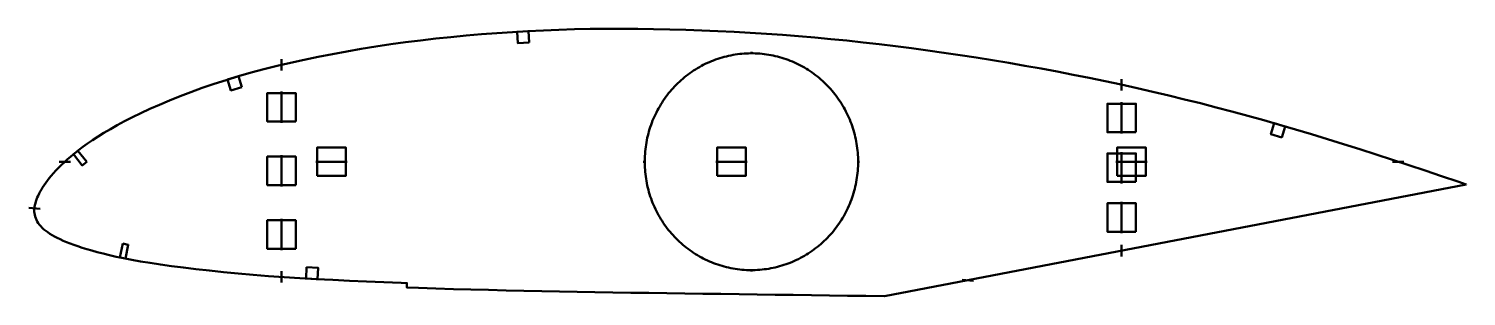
# Model space of a CAD drawing. Header units: metres. Extents: x -2 to 502, y 53 to 147.
import ezdxf

# ---------------------------------------------------------------- set-up
doc = ezdxf.new("R2010")
doc.units = ezdxf.units.M
doc.layers.add('Layer', color=1, linetype='Continuous', lineweight=50)

msp = doc.modelspace()

# ---------------------------------------------------------------- linework, layer by layer
at = {"layer": 'Layer'}
for p, q in [((251.25, 138.05), (251.25, 138.55)), ((86.25, 132.01), (86.25, 136.01)), ((381.25, 125.01), (381.25, 129.01)), ((86.25, 124.62), (86.25, 113.62)), ((381.25, 120.86), (381.25, 109.86)), ((86.25, 102.28), (86.25, 91.28)), ((381.25, 103.39), (381.25, 92.39)), ((12.18, 100), (8.18, 100)), ((109.31, 100), (98.31, 100)), ((213.79, 100), (213.29, 100)), ((249.75, 100), (238.75, 100)), ((288.71, 100), (289.21, 100)), ((390.19, 100), (379.19, 100)), ((476.32, 100), (480.32, 100)), ((381.25, 85.92), (381.25, 74.92)), ((1.5, 83.45), (-2.49, 83.76)), ((86.25, 79.94), (86.25, 68.94)), ((381.25, 70.77), (381.25, 66.77)), ((86.25, 61.55), (86.25, 57.55)), ((251.25, 61.95), (251.25, 61.45)), ((325.21, 58.54), (329.2, 58.24))]:
    msp.add_line(p, q, dxfattribs=at)
for points in [[(502.25, 92.01), (502.25, 92.01), (499.34, 93), (493.58, 94.95), (487.82, 96.88), (482.07, 98.78), (476.32, 100.65), (470.57, 102.51), (464.83, 104.35), (459.14, 106.15), (453.48, 107.91), (447.86, 109.63), (442.26, 111.31), (436.68, 112.94), (431.12, 114.53), (425.55, 116.08), (420, 117.6), (414.45, 119.07), (408.91, 120.5), (403.36, 121.88), (397.8, 123.23), (392.23, 124.54), (386.65, 125.82), (381.05, 127.05), (375.45, 128.25), (369.85, 129.42), (364.23, 130.54), (358.59, 131.63), (352.94, 132.68), (347.27, 133.7), (341.59, 134.68), (335.9, 135.64), (330.21, 136.55), (324.53, 137.43), (318.84, 138.27), (313.16, 139.08), (307.49, 139.84), (301.82, 140.56), (296.15, 141.25), (290.48, 141.89), (284.81, 142.5), (279.15, 143.06), (273.49, 143.58), (267.83, 144.07), (262.17, 144.51), (256.5, 144.9), (250.83, 145.26), (245.17, 145.58), (239.5, 145.86), (233.85, 146.1), (228.2, 146.3), (222.56, 146.45), (216.93, 146.57), (211.32, 146.64), (205.73, 146.67), (200.17, 146.66), (194.65, 146.6), (189.16, 146.49), (183.69, 146.32), (178.23, 146.11), (172.77, 145.84), (167.32, 145.52), (161.89, 145.16), (156.48, 144.74), (151.09, 144.28), (145.72, 143.76), (140.39, 143.2), (135.08, 142.59), (129.82, 141.92), (124.59, 141.21), (119.41, 140.44), (114.28, 139.61), (109.18, 138.73), (104.11, 137.8), (99.11, 136.83), (94.2, 135.81), (89.39, 134.76), (84.69, 133.65), (80.07, 132.48), (75.55, 131.26), (71.12, 129.99), (66.79, 128.66), (62.56, 127.3), (58.45, 125.89), (54.47, 124.45), (50.63, 122.98), (46.93, 121.5), (43.41, 120.01), (40.06, 118.54), (36.91, 117.08), (33.95, 115.64), (31.18, 114.21), (28.59, 112.81), (26.18, 111.44), (23.93, 110.11), (21.84, 108.82), (19.92, 107.56), (18.13, 106.35), (16.49, 105.17), (14.97, 104.02), (13.56, 102.91), (12.25, 101.82), (11.04, 100.78), (9.91, 99.76), (8.87, 98.77), (7.91, 97.82), (7.02, 96.89), (6.2, 95.98), (5.43, 95.1), (4.72, 94.24), (4.07, 93.4), (3.47, 92.59), (2.91, 91.78), (2.39, 91), (1.93, 90.26), (1.51, 89.54), (1.13, 88.79), (0.78, 88.07), (0.48, 87.4), (0.22, 86.75), (0.01, 86.09), (-0.17, 85.43), (-0.32, 84.8), (-0.43, 84.18), (-0.5, 83.56), (-0.54, 83.01), (-0.54, 82.45), (-0.5, 81.89), (-0.41, 81.31), (-0.26, 80.73), (-0.06, 80.16), (0.18, 79.58), (0.48, 79.02), (0.84, 78.45), (1.26, 77.9), (1.73, 77.34), (2.26, 76.8), (2.84, 76.26), (3.48, 75.74), (4.16, 75.22), (4.91, 74.72), (5.72, 74.23), (6.6, 73.74), (7.54, 73.26), (8.56, 72.78), (9.64, 72.29), (10.79, 71.81), (12.03, 71.31), (13.34, 70.82), (14.74, 70.32), (16.25, 69.82), (17.88, 69.32), (19.65, 68.81), (21.55, 68.29), (23.6, 67.75), (25.82, 67.21), (28.22, 66.66), (30.82, 66.11), (33.65, 65.57), (36.74, 65.03), (40.09, 64.48), (43.72, 63.92), (47.62, 63.37), (51.79, 62.82), (56.23, 62.29), (60.92, 61.78), (65.86, 61.28), (71, 60.79), (76.29, 60.32), (81.67, 59.88), (87.15, 59.48), (92.73, 59.12), (98.44, 58.8), (104.25, 58.5), (110.14, 58.21), (116.11, 57.95), (122.16, 57.71), (128.27, 57.47), (130.32, 57.4), (130.26, 55.9), (134.35, 55.74), (140.49, 55.52), (146.63, 55.32), (152.78, 55.14), (158.97, 54.98), (165.18, 54.83), (171.4, 54.68), (177.62, 54.54), (183.83, 54.41), (190.06, 54.31), (196.31, 54.21), (202.59, 54.13), (208.89, 54.03), (215.2, 53.94), (221.52, 53.84), (227.85, 53.76), (234.2, 53.67), (240.55, 53.59), (246.9, 53.5), (253.26, 53.4), (259.61, 53.31), (265.96, 53.22), (272.31, 53.13), (278.67, 53.05), (285.02, 52.97), (291.38, 52.88), (298.02, 52.78), (502.25, 92.01)], [(288.71, 100), (288.71, 100.8), (288.68, 101.6), (288.64, 102.4), (288.58, 103.19), (288.51, 103.99), (288.42, 104.78), (288.31, 105.58), (288.19, 106.37), (288.05, 107.15), (287.89, 107.94), (287.72, 108.72), (287.53, 109.49), (287.32, 110.27), (287.1, 111.03), (286.87, 111.8), (286.62, 112.55), (286.35, 113.31), (286.07, 114.05), (285.77, 114.79), (285.45, 115.53), (285.12, 116.25), (284.78, 116.97), (284.42, 117.68), (284.05, 118.39), (283.66, 119.08), (283.26, 119.77), (282.84, 120.45), (282.41, 121.12), (281.97, 121.78), (281.51, 122.43), (281.04, 123.07), (280.56, 123.7), (280.06, 124.32), (279.55, 124.93), (279.03, 125.53), (278.49, 126.12), (277.95, 126.69), (277.39, 127.26), (276.82, 127.81), (276.24, 128.35), (275.65, 128.88), (275.05, 129.39), (274.43, 129.89), (273.81, 130.38), (273.17, 130.85), (272.53, 131.32), (271.88, 131.76), (271.22, 132.2), (270.55, 132.62), (269.87, 133.02), (269.18, 133.41), (268.49, 133.79), (267.78, 134.15), (267.07, 134.49), (266.36, 134.82), (265.63, 135.14), (264.9, 135.44), (264.17, 135.72), (263.42, 135.99), (262.68, 136.24), (261.92, 136.47), (261.17, 136.69), (260.41, 136.9), (259.64, 137.08), (258.87, 137.26), (258.1, 137.41), (257.32, 137.55), (256.55, 137.67), (255.77, 137.77), (254.98, 137.86), (254.2, 137.93), (253.41, 137.99), (252.63, 138.03), (251.84, 138.05), (251.05, 138.05), (250.27, 138.04), (249.48, 138.01), (248.69, 137.96), (247.91, 137.9), (247.13, 137.82), (246.34, 137.72), (245.56, 137.61), (244.79, 137.48), (244.01, 137.33), (243.24, 137.17), (242.48, 136.99), (241.71, 136.8), (240.95, 136.59), (240.2, 136.36), (239.45, 136.11), (238.7, 135.85), (237.97, 135.58), (237.23, 135.29), (236.51, 134.98), (235.78, 134.66), (235.07, 134.32), (234.36, 133.97), (233.67, 133.6), (232.97, 133.22), (232.29, 132.82), (231.62, 132.41), (230.95, 131.98), (230.29, 131.54), (229.65, 131.09), (229.01, 130.62), (228.38, 130.14), (227.76, 129.64), (227.15, 129.13), (226.55, 128.61), (225.97, 128.08), (225.39, 127.53), (224.83, 126.98), (224.28, 126.41), (223.74, 125.83), (223.21, 125.23), (222.69, 124.63), (222.19, 124.01), (221.7, 123.39), (221.22, 122.75), (220.76, 122.11), (220.31, 121.45), (219.87, 120.79), (219.45, 120.11), (219.04, 119.43), (218.64, 118.74), (218.26, 118.04), (217.9, 117.33), (217.55, 116.61), (217.21, 115.89), (216.89, 115.16), (216.58, 114.42), (216.29, 113.68), (216.02, 112.93), (215.76, 112.18), (215.51, 111.42), (215.28, 110.65), (215.07, 109.88), (214.88, 109.11), (214.69, 108.33), (214.53, 107.55), (214.38, 106.76), (214.25, 105.97), (214.14, 105.18), (214.04, 104.39), (213.95, 103.59), (213.89, 102.8), (213.84, 102), (213.81, 101.2), (213.79, 100.4), (213.79, 99.6), (213.81, 98.8), (213.84, 98), (213.89, 97.2), (213.95, 96.41), (214.04, 95.61), (214.14, 94.82), (214.25, 94.03), (214.38, 93.24), (214.53, 92.45), (214.69, 91.67), (214.88, 90.89), (215.07, 90.12), (215.28, 89.35), (215.51, 88.58), (215.76, 87.82), (216.02, 87.07), (216.29, 86.32), (216.58, 85.58), (216.89, 84.84), (217.21, 84.11), (217.55, 83.39), (217.9, 82.67), (218.26, 81.96), (218.64, 81.26), (219.04, 80.57), (219.45, 79.89), (219.87, 79.21), (220.31, 78.55), (220.76, 77.89), (221.22, 77.25), (221.7, 76.61), (222.19, 75.99), (222.69, 75.37), (223.21, 74.77), (223.74, 74.17), (224.28, 73.59), (224.83, 73.02), (225.39, 72.47), (225.97, 71.92), (226.55, 71.39), (227.15, 70.87), (227.76, 70.36), (228.38, 69.86), (229.01, 69.38), (229.65, 68.91), (230.29, 68.46), (230.95, 68.02), (231.62, 67.59), (232.29, 67.18), (232.97, 66.78), (233.67, 66.4), (234.36, 66.03), (235.07, 65.68), (235.78, 65.34), (236.51, 65.02), (237.23, 64.71), (237.97, 64.42), (238.7, 64.15), (239.45, 63.89), (240.2, 63.64), (240.95, 63.41), (241.71, 63.2), (242.48, 63.01), (243.24, 62.83), (244.01, 62.67), (244.79, 62.52), (245.56, 62.39), (246.34, 62.28), (247.13, 62.18), (247.91, 62.1), (248.69, 62.04), (249.48, 61.99), (250.27, 61.96), (251.05, 61.95), (251.84, 61.95), (252.63, 61.97), (253.41, 62.01), (254.2, 62.07), (254.98, 62.14), (255.77, 62.23), (256.55, 62.33), (257.32, 62.45), (258.1, 62.59), (258.87, 62.74), (259.64, 62.92), (260.41, 63.1), (261.17, 63.31), (261.92, 63.53), (262.68, 63.76), (263.42, 64.01), (264.17, 64.28), (264.9, 64.56), (265.63, 64.86), (266.36, 65.18), (267.07, 65.51), (267.78, 65.85), (268.49, 66.21), (269.18, 66.59), (269.87, 66.98), (270.55, 67.38), (271.22, 67.8), (271.88, 68.24), (272.53, 68.68), (273.17, 69.15), (273.81, 69.62), (274.43, 70.11), (275.05, 70.61), (275.65, 71.12), (276.24, 71.65), (276.82, 72.19), (277.39, 72.74), (277.95, 73.31), (278.49, 73.88), (279.03, 74.47), (279.55, 75.07), (280.06, 75.68), (280.56, 76.3), (281.04, 76.93), (281.51, 77.57), (281.97, 78.22), (282.41, 78.88), (282.84, 79.55), (283.26, 80.23), (283.66, 80.92), (284.05, 81.61), (284.42, 82.32), (284.78, 83.03), (285.12, 83.75), (285.45, 84.47), (285.77, 85.21), (286.07, 85.95), (286.35, 86.69), (286.62, 87.45), (286.87, 88.2), (287.1, 88.97), (287.32, 89.73), (287.53, 90.51), (287.72, 91.28), (287.89, 92.06), (288.05, 92.85), (288.19, 93.63), (288.31, 94.42), (288.42, 95.22), (288.51, 96.01), (288.58, 96.81), (288.64, 97.6), (288.68, 98.4), (288.71, 99.2), (288.71, 100)]]:
    msp.add_lwpolyline(points, close=True, dxfattribs=at)
for points in [[(173.2, 141.86), (169.21, 141.62), (168.98, 145.62), (172.97, 145.85), (173.2, 141.86)], [(72.35, 126.18), (68.52, 125.01), (67.35, 128.84), (71.18, 130), (72.35, 126.18)], [(91.25, 114.12), (81.25, 114.12), (81.25, 124.12), (91.25, 124.12), (91.25, 114.12)], [(386.25, 110.36), (376.25, 110.36), (376.25, 120.36), (386.25, 120.36), (386.25, 110.36)], [(437.52, 108.53), (433.69, 109.65), (434.81, 113.49), (438.65, 112.37), (437.52, 108.53)], [(17.86, 99.93), (16.29, 98.69), (13.18, 102.61), (14.75, 103.85), (17.86, 99.93)], [(91.25, 91.78), (81.25, 91.78), (81.25, 101.78), (91.25, 101.78), (91.25, 91.78)], [(98.81, 95), (98.81, 105), (108.81, 105), (108.81, 95), (98.81, 95)], [(239.25, 95), (239.25, 105), (249.25, 105), (249.25, 95), (239.25, 95)], [(386.25, 92.89), (376.25, 92.89), (376.25, 102.89), (386.25, 102.89), (386.25, 92.89)], [(379.69, 95), (379.69, 105), (389.69, 105), (389.69, 95), (379.69, 95)], [(386.25, 75.42), (376.25, 75.42), (376.25, 85.42), (386.25, 85.42), (386.25, 75.42)], [(91.25, 69.44), (81.25, 69.44), (81.25, 79.44), (91.25, 79.44), (91.25, 69.44)], [(30.5, 71.29), (32.46, 70.88), (31.43, 65.99), (29.47, 66.4), (30.5, 71.29)], [(95.09, 63), (99.08, 62.77), (98.86, 58.78), (94.86, 59), (95.09, 63)]]:
    msp.add_lwpolyline(points, dxfattribs=at)

doc.saveas('drawing.dxf')
